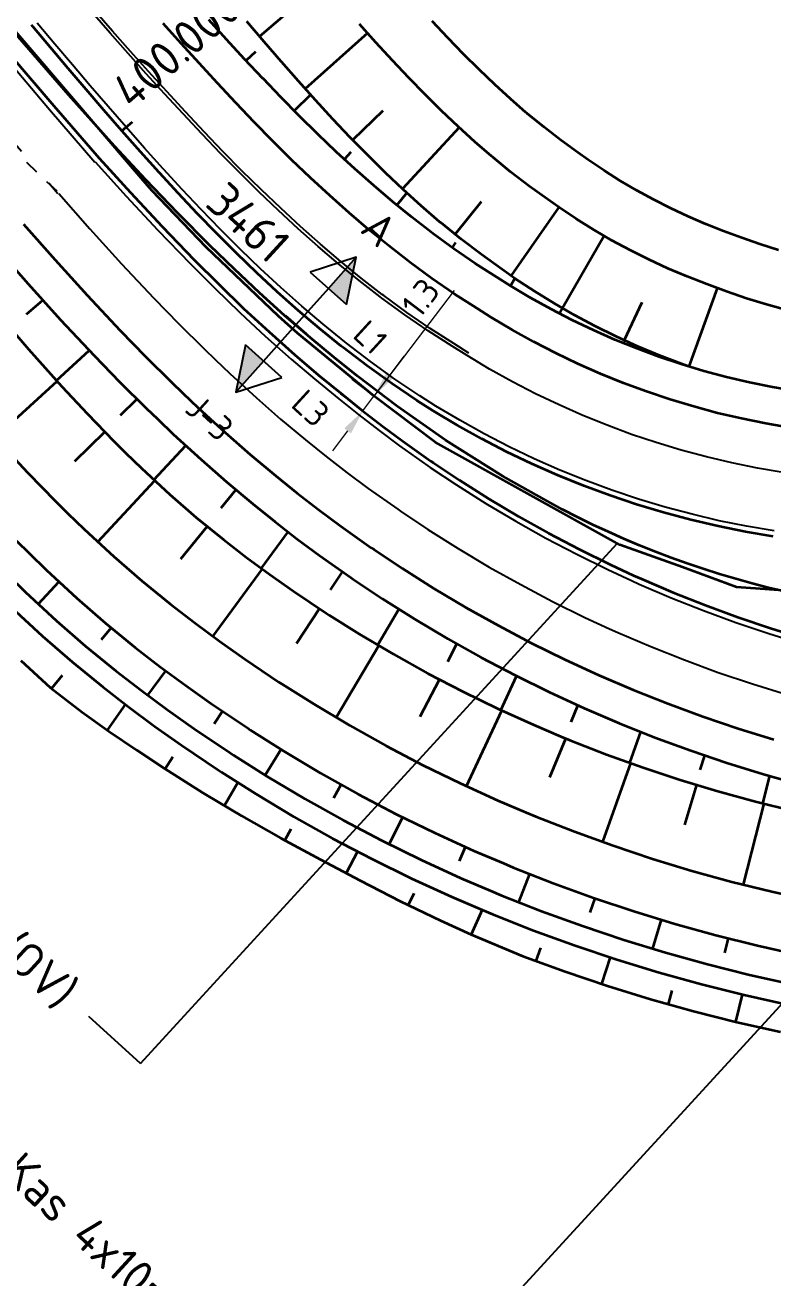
# Model space of a CAD drawing. Header units: metres. Extents: x 134219 to 139080, y 438661 to 444352.
# Drawn here: x 138389.3 to 138443, y 439072 to 439161.9 of the extents above; entities that cross this region are included whole.
import ezdxf
from ezdxf.enums import TextEntityAlignment as Align

# ---------------------------------------------------------------- set-up
doc = ezdxf.new("R2010")
doc.units = ezdxf.units.M
doc.linetypes.add('11strp', pattern=[2, 1, -1])
doc.linetypes.add('13strp', pattern=[4, 1, -3])
doc.layers.get('DEFPOINTS').update_dxf_attribs({"color": 193})
for name, color, linetype, lineweight in [('N-WE-KL-ET_LS_OV_ARMATUUR-S', 7, 'Continuous', 25), ('N-WE-KL-ET_LS_OV_ARMATUUR-T18', 1, 'Continuous', 25), ('N-WE-KL-ET_LS_OV_KABEL-G', 10, 'KL-LS-OV-N', 35), ('N-WE-KL-ET_LS_OV_KABEL-M', 7, 'Continuous', 18), ('N-WE-KL-ET_LS_OV_KABEL-T25', 7, 'Continuous', 25), ('Utd-geleiderail-nw', 8, 'glm a2ee v014$0$f2m40080', 35), ('Utd-ondergr-nw', 8, '13strp', 35)]:
    doc.layers.add(name, color=color, linetype=linetype, lineweight=lineweight)
doc.layers.add('N-WE-KL-ET_LS_OV_ARMATUUR-T25', color=2, linetype='Continuous')
doc.layers.add('Utd-weg-nw', color=8, linetype='Continuous')
doc.styles.add('alm a2ee v011$0$rtw_iso', font='NLCS-ISO.ttf')
doc.styles.add('ISO18', font='NLCS-ISO.ttf')
doc.styles.add('ISO25', font='NLCS-ISO.ttf')
doc.styles.add('NLCS-ISO', font='NLCS-ISO.ttf')
doc.styles.add('NLCS_18', font='NLCS-ISO.ttf', dxfattribs={"height": 1.8})
doc.styles.add('NLCS_25', font='NLCS-ISO.ttf', dxfattribs={"height": 2.5})
doc.linetypes.add('glm a2ee v014$0$f2m40080', pattern='A,2,-1,[160,RTW.shx,S=0.5,R=0,X=0,Y=0],-1', length=4)
doc.linetypes.add('KL-LS-OV-N', pattern='A,4,-1,[103,NLCS.SHX,S=0.75,R=0,X=0,Y=0],-1,4,-1.5,["0V",Standard,S=1,R=0,X=0,Y=-0.5],-3', length=14.5)
doc.dimstyles.new('NLCS_t18_pijl_Dimension_l3_h1', dxfattribs={"dimtxt": 1.8, "dimasz": 1.8, "dimexe": 2, "dimexo": 2, "dimgap": 0.7, "dimtad": 1, "dimdec": 1, "dimzin": 0, "dimdsep": 46, "dimtxsty": 'NLCS_18', "dimcen": 2.5, "dimdle": 2, "dimclrd": 256, "dimclre": 256, "dimclrt": 256, "dimadec": 1, "dimazin": 0, "dimtfac": 1, "dimtdec": 1, "dimtofl": 0, "dimtmove": 1, "dimatfit": 0, "dimfxl": 0, "dimtolj": 1, "dimtzin": 0, "dimlwd": 18, "dimlwe": 18, "dimarcsym": 0})

# ---------------------------------------------------------------- blocks, each defined once
blk = doc.blocks.new('SKL-ET_OV_ARMATUUR_HD_NATRIUM_2x150W-SO')
for points in [[(-3.493, 1.757), (-6.493, 0), (-3.493, -1.757)], [(-3.493, -1.757), (-3.493, 1.757)], [(0, 1), (0, -1)], [(3.493, -1.757), (6.493, 0), (3.493, 1.757)], [(3.493, 1.757), (3.493, -1.757)], [(-3.493, 0), (-6.493, 0)], [(-3.493, 0), (0, 0)], [(3.493, 0), (0, 0)], [(3.493, 0), (6.493, 0)]]:
    blk.add_lwpolyline(points)
for points in [[(-3.493, 0), (-3.493, 1.757), (-6.493, 0)], [(3.493, 0), (3.493, -1.757), (6.493, 0)]]:
    blk.add_solid(points)
at = {"layer": 'N-WE-KL-ET_LS_OV_ARMATUUR-T18', "style": 'NLCS-ISO', "flags": 1}
for tag, p in [('TYPE_ARMATUUR', (3.075, -6.821)), ('VERMOGEN_LAMP', (3.075, -10.606)), ('SPIEGELSTAND', (3.075, -14.39)), ('HOOGTE_LICHTMAST', (3.075, -18.175)), ('UITLEGGERHOEK', (3.075, -21.959)), ('TYPE_LICHTMAST', (3.075, -25.744)), ('BOTSVRIENDELIJK', (3.075, -29.528)), ('POSITIE_LICHTMAST', (3.075, -33.313)), ('KABELAANSLUITNG', (3.075, -37.097)), ('VOEDINGSPUNT', (3.075, -48.451))]:
    blk.add_attdef(tag, p, '', height=1.8, dxfattribs=at)
at = {"layer": 'N-WE-KL-ET_LS_OV_ARMATUUR-T18', "style": 'NLCS-ISO'}
for tag, p in [('FASE-AANSLUITING_1', (3.075, -40.882)), ('FASE-AANSLUITING_2', (3.075, -44.666)), ('GROEPSNUMMER', (3.075, -52.235))]:
    blk.add_attdef(tag, p, '', height=1.8, dxfattribs=at)
at = {"layer": 'N-WE-KL-ET_LS_OV_ARMATUUR-T25', "style": 'NLCS-ISO'}
for tag, p, height in [('MASTNUMMER', (3.075, 7.391), 2.5), ('TYPE_SYMBOOL', (3.075, 3.606), 2.25)]:
    blk.add_attdef(tag, p, '', height=height, dxfattribs=at)
blk = doc.blocks.new('*D330')
at = {"layer": 'DEFPOINTS', "color": 0, "transparency": 16777216}
for p in [(138414.349, 439135.261), (138414.349, 439135.261), (138413.546, 439134.202)]:
    blk.add_point(p, dxfattribs=at)
at = {"layer": 'N-WE-KL-ET_LS_OV_KABEL-M', "linetype": 'Continuous', "lineweight": 18, "transparency": 16777216}
for p, q in [((138420.103, 439142.852), (138414.349, 439135.261)), ((138415.436, 439136.696), (138416.524, 439138.13)), ((138413.546, 439134.202), (138414.349, 439135.261)), ((138412.459, 439132.768), (138411.371, 439131.333))]:
    blk.add_line(p, q, dxfattribs=at)
at = {"layer": 'N-WE-KL-ET_LS_OV_KABEL-M', "lineweight": 18, "transparency": 16777216}
for p, q in [((138414.349, 439135.261), (138412.755, 439136.47)), ((138413.546, 439134.202), (138411.952, 439135.41))]:
    blk.add_line(p, q, dxfattribs=at)
at = {"layer": 'N-WE-KL-ET_LS_OV_KABEL-M', "transparency": 16777216}
for points in [[(138415.197, 439136.877), (138415.675, 439136.515), (138414.349, 439135.261)], [(138412.22, 439132.949), (138412.698, 439132.587), (138413.546, 439134.202)]]:
    blk.add_solid(points, dxfattribs=at)
at = {"layer": 'N-WE-KL-ET_LS_OV_KABEL-M', "transparency": 16777216, "insert": (138417.698, 439142.328), "char_height": 1.8, "attachment_point": 5, "rotation": 52.83768, "style": 'NLCS_18'}
blk.add_mtext('\\A1;1.3', dxfattribs=at)

msp = doc.modelspace()

# ---------------------------------------------------------------- linework, layer by layer
at = {"layer": 'N-WE-KL-ET_LS_OV_KABEL-G', "flags": 128}
msp.add_lwpolyline([(138473.008, 439116.077), (138463.229, 439120.34), (138461.235, 439120.527), (138454.129, 439121.971), (138450.845, 439121.468), (138447.477, 439121.056), (138440.366, 439121.554), (138436.494, 439122.982), (138431.981, 439124.59), (138418.735, 439131.969), (138414.359, 439135.253), (138408.861, 439139.79), (138407.493, 439141.008), (138402.303, 439145.966), (138398.407, 439150.02), (138397.18, 439151.434), (138387.218, 439163.074), (138383.44, 439167.3), (138374.596, 439177.177), (138367.875, 439185.29), (138362.475, 439191.818), (138355.674, 439200.087), (138351.533, 439204.87), (138347.737, 439209.243), (138344.082, 439213.523), (138342.427, 439215.41)], dxfattribs=at)
at = {"layer": 'N-WE-KL-ET_LS_OV_KABEL-T25'}
for p, q in [((138397.583, 439087.357), (138431.797, 439124.693)), ((138412.712, 439057.926), (138468.002, 439118.26)), ((138397.583, 439087.357), (138393.897, 439090.735))]:
    msp.add_line(p, q, dxfattribs=at)
at = {"layer": 'Utd-geleiderail-nw', "linetype": 'Continuous', "flags": 128}
msp.add_lwpolyline([(138464.434, 439119.831, -0.148943), (138426.792, 439127.714), (138423.592, 439129.52), (138419.478, 439132.11), (138416.029, 439134.525), (138413.178, 439136.707), (138411.464, 439138.065), (138409.783, 439139.458), (138407.933, 439141.059), (138406.892, 439141.992), (138406.127, 439142.691), (138404.334, 439144.374), (138402.574, 439146.085), (138400.257, 439148.418), (138397.976, 439150.796), (138395.732, 439153.201), (138392.43, 439156.899), (138388.822, 439161.05), (138324.559, 439237.433)], format="xyb", dxfattribs=at)
at = {"layer": 'Utd-ondergr-nw', "color": 7, "linetype": 'Continuous'}
msp.add_line((138396.26, 439154.305), (138397.013, 439154.963), dxfattribs=at)
msp.add_line((138396.26, 439154.305), (138397.013, 439154.963), dxfattribs=at)
at = {"layer": 'Utd-ondergr-nw', "linetype": 'Continuous', "flags": 128}
for points in [[(138339.819, 439217.288), (138343.039, 439213.464), (138346.26, 439209.639), (138349.48, 439205.814), (138355.92, 439198.164), (138362.36, 439190.514), (138368.801, 439182.864), (138372.021, 439179.039), (138375.241, 439175.214), (138381.681, 439167.564), (138387.79, 439160.308), (138388.124, 439159.915), (138391.367, 439156.113), (138394.639, 439152.34)], [(138408.42, 439163.037), (138406.137, 439161.092)], [(138418.588, 439134.216), (138417.426, 439134.952), (138415.62, 439136.165), (138413.855, 439137.433), (138412.128, 439138.752), (138411.998, 439138.854), (138410.439, 439140.117), (138408.907, 439141.421), (138407.404, 439142.757), (138405.931, 439144.124), (138404.484, 439145.517), (138403.062, 439146.936), (138401.663, 439148.376), (138400.286, 439149.836), (138398.95, 439151.287), (138398.928, 439151.312), (138397.587, 439152.802), (138396.26, 439154.305), (138394.969, 439155.791), (138393.687, 439157.284), (138392.412, 439158.783), (138391.143, 439160.285), (138389.877, 439161.789), (138389.765, 439161.921)], [(138422.745, 439140.934), (138421.724, 439141.583), (138420.108, 439142.62), (138418.512, 439143.716), (138416.938, 439144.868), (138416.819, 439144.958), (138415.384, 439146.072), (138413.964, 439147.231), (138412.559, 439148.43), (138411.171, 439149.665), (138409.799, 439150.936), (138408.44, 439152.239), (138407.093, 439153.571), (138405.758, 439154.931), (138404.454, 439156.294), (138404.432, 439156.317), (138403.114, 439157.726), (138401.801, 439159.156), (138400.515, 439160.579), (138399.231, 439162.018)], [(138424.14, 439143.187), (138423.165, 439143.806), (138421.618, 439144.793), (138420.086, 439145.84), (138418.57, 439146.943), (138418.455, 439147.03), (138417.07, 439148.101), (138415.693, 439149.219), (138414.33, 439150.378), (138412.979, 439151.576), (138411.638, 439152.812), (138410.309, 439154.082), (138408.988, 439155.384), (138407.675, 439156.717), (138406.39, 439158.055), (138406.368, 439158.078), (138405.066, 439159.465), (138403.767, 439160.876), (138402.491, 439162.284)], [(138424.468, 439143.718), (138423.533, 439144.374), (138422.054, 439145.421), (138420.597, 439146.529), (138419.161, 439147.695), (138419.053, 439147.787), (138417.746, 439148.915), (138416.45, 439150.088), (138415.169, 439151.301), (138413.901, 439152.551), (138412.643, 439153.836), (138411.396, 439155.154), (138410.156, 439156.502), (138408.922, 439157.878), (138407.712, 439159.258), (138407.691, 439159.281), (138406.462, 439160.709), (138405.231, 439162.158)], [(138427.626, 439148.82), (138426.797, 439149.408), (138425.479, 439150.347), (138424.17, 439151.349), (138422.871, 439152.412), (138422.772, 439152.495), (138421.579, 439153.53), (138420.389, 439154.614), (138419.204, 439155.742), (138418.023, 439156.911), (138416.845, 439158.12), (138415.668, 439159.367), (138414.491, 439160.65), (138413.313, 439161.968)], [(138429.731, 439152.222), (138428.973, 439152.765), (138427.762, 439153.632), (138426.552, 439154.563), (138425.343, 439155.556), (138425.251, 439155.634), (138424.135, 439156.608), (138423.015, 439157.632), (138421.894, 439158.702), (138420.772, 439159.817), (138419.646, 439160.975), (138418.516, 439162.175)], [(138413.891, 439161.321), (138409.421, 439157.322)], [(138405.854, 439159.988), (138405.172, 439159.353)], [(138409.799, 439156.901), (138408.633, 439155.745)], [(138414.976, 439155.74), (138412.82, 439153.656)], [(138420.464, 439154.546), (138416.384, 439150.151)], [(138394.639, 439152.34), (138396.874, 439149.875), (138399.142, 439147.444), (138401.449, 439145.053), (138403.209, 439143.293), (138404.998, 439141.565), (138405.771, 439140.838), (138406.819, 439139.873), (138408.673, 439138.221), (138410.366, 439136.777), (138412.089, 439135.372), (138413.509, 439134.231), (138414.951, 439133.117), (138416.414, 439132.031), (138418.437, 439130.6), (138418.617, 439130.477), (138420.497, 439129.223), (138422.592, 439127.901), (138424.721, 439126.634), (138426.883, 439125.424), (138429.076, 439124.271), (138431.299, 439123.176), (138432.982, 439122.394), (138433.549, 439122.14), (138435.826, 439121.164), (138438.128, 439120.248), (138440.454, 439119.392), (138442.8, 439118.599), (138445.168, 439117.867)], [(138412.7, 439152.782), (138412.227, 439152.269)], [(138443.378, 439145.744), (138442.049, 439146.164), (138440.738, 439146.625), (138439.439, 439147.111), (138438.153, 439147.617), (138436.885, 439148.164), (138435.636, 439148.748), (138434.409, 439149.37), (138433.204, 439150.03), (138432.021, 439150.725), (138430.863, 439151.456), (138429.731, 439152.222)], [(138416.71, 439149.853), (138415.989, 439148.978)], [(138422.04, 439149.219), (138420.165, 439146.88)], [(138427.626, 439148.82), (138424.188, 439143.915)], [(138443.987, 439141.433), (138442.522, 439141.837), (138441.074, 439142.285), (138439.643, 439142.778), (138438.226, 439143.299), (138436.823, 439143.845), (138435.44, 439144.434), (138434.077, 439145.064), (138432.737, 439145.736), (138431.421, 439146.449), (138430.13, 439147.201), (138428.864, 439147.992), (138427.626, 439148.82)], [(138389.209, 439147.612), (138391.467, 439145.05), (138393.775, 439142.502), (138396.142, 439139.978), (138397.96, 439138.107), (138399.82, 439136.258), (138400.627, 439135.477), (138401.724, 439134.437), (138403.675, 439132.648), (138405.468, 439131.074), (138407.302, 439129.534), (138408.836, 439128.301), (138410.393, 439127.098), (138411.974, 439125.925), (138414.159, 439124.379), (138414.353, 439124.246), (138416.384, 439122.892), (138418.647, 439121.464), (138420.947, 439120.095), (138423.282, 439118.788), (138425.651, 439117.543), (138428.052, 439116.36), (138429.87, 439115.516), (138430.483, 439115.241), (138432.942, 439114.186), (138435.429, 439113.197), (138437.941, 439112.273), (138440.476, 439111.415), (138443.033, 439110.625)], [(138430.879, 439146.764), (138427.876, 439141.578)], [(138387.248, 439145.905), (138389.527, 439143.318), (138391.862, 439140.741), (138394.263, 439138.181), (138396.111, 439136.279), (138398.004, 439134.397), (138398.827, 439133.601), (138399.946, 439132.54), (138401.939, 439130.712), (138403.773, 439129.102), (138405.653, 439127.524), (138407.227, 439126.259), (138408.824, 439125.025), (138410.445, 439123.822), (138412.686, 439122.237), (138412.885, 439122.1), (138414.967, 439120.712), (138417.288, 439119.247), (138419.647, 439117.844), (138422.042, 439116.503), (138424.471, 439115.226), (138426.934, 439114.013), (138428.799, 439113.147), (138429.427, 439112.865), (138431.949, 439111.783), (138434.499, 439110.769), (138437.075, 439109.821), (138439.675, 439108.942), (138442.298, 439108.131), (138444.94, 439107.39)], [(138420.206, 439146.289), (138419.955, 439145.935)], [(138424.468, 439143.718), (138424.134, 439143.191)], [(138444.618, 439135.615), (138442.952, 439135.9), (138441.295, 439136.236), (138439.649, 439136.624), (138438.016, 439137.061), (138436.397, 439137.549), (138434.794, 439138.086), (138433.208, 439138.673), (138431.641, 439139.308), (138430.095, 439139.99), (138428.57, 439140.72), (138427.068, 439141.497), (138425.591, 439142.32), (138424.14, 439143.187)], [(138436.939, 439137.386), (138436.407, 439137.581), (138434.829, 439138.186), (138433.273, 439138.839), (138431.739, 439139.539), (138430.23, 439140.285), (138428.747, 439141.077), (138427.292, 439141.914), (138425.865, 439142.795), (138424.468, 439143.718)], [(138438.988, 439143.019), (138436.939, 439137.386)], [(138389.414, 439141.152), (138390.579, 439142.157)], [(138387.257, 439141.293), (138389.564, 439138.625), (138391.943, 439135.964), (138393.787, 439133.983), (138395.688, 439132.024), (138396.519, 439131.197), (138397.655, 439130.095), (138399.694, 439128.209), (138401.59, 439126.56), (138403.553, 439124.962), (138405.205, 439123.693), (138406.881, 439122.459), (138408.581, 439121.259), (138410.93, 439119.684), (138411.138, 439119.549), (138413.32, 439118.175), (138415.748, 439116.734), (138418.214, 439115.361), (138420.715, 439114.057), (138423.249, 439112.824), (138425.814, 439111.661), (138427.754, 439110.838), (138428.407, 439110.571), (138431.026, 439109.55), (138433.669, 439108.599), (138436.333, 439107.718), (138439.017, 439106.906), (138441.718, 439106.166), (138444.436, 439105.496)], [(138427.876, 439141.578), (138427.654, 439141.194)], [(138433.567, 439141.998), (138432.312, 439139.277)], [(138444.211, 439132.996), (138442.464, 439133.295), (138440.728, 439133.648), (138439.003, 439134.054), (138437.291, 439134.513), (138435.594, 439135.024), (138433.913, 439135.587), (138432.251, 439136.202), (138430.609, 439136.867), (138428.987, 439137.583), (138427.389, 439138.348), (138425.815, 439139.162), (138424.266, 439140.024), (138422.745, 439140.934)], [(138391.556, 439136.397), (138393.922, 439138.544)], [(138432.265, 439139.175), (138432.219, 439139.074)], [(138387.173, 439132.302), (138391.612, 439136.335)], [(138396.16, 439133.906), (138397.34, 439135.058)], [(138442.998, 439125.19), (138441.012, 439125.53), (138439.037, 439125.931), (138437.075, 439126.393), (138435.128, 439126.914), (138433.199, 439127.496), (138431.288, 439128.136), (138429.398, 439128.835), (138427.53, 439129.592), (138425.686, 439130.406), (138423.868, 439131.276), (138422.078, 439132.202), (138420.318, 439133.182), (138418.588, 439134.216)], [(138392.893, 439130.597), (138395.038, 439132.694)], [(138387.607, 439131.817), (138389.519, 439129.766), (138391.498, 439127.73), (138392.365, 439126.867), (138393.552, 439125.718), (138395.689, 439123.741), (138397.681, 439122.009), (138399.748, 439120.322), (138401.491, 439118.981), (138403.259, 439117.675), (138405.052, 439116.406), (138407.53, 439114.74), (138407.75, 439114.597), (138410.051, 439113.144), (138412.613, 439111.618), (138415.215, 439110.164), (138417.853, 439108.783), (138420.527, 439107.477), (138423.233, 439106.245), (138425.281, 439105.371), (138425.97, 439105.088), (138428.735, 439104.005), (138431.524, 439102.996), (138434.336, 439102.06), (138437.169, 439101.198), (138440.022, 439100.41), (138442.891, 439099.698), (138445.776, 439099.061)], [(138398.556, 439129.261), (138400.84, 439131.72)], [(138394.54, 439124.804), (138398.618, 439129.204)], [(138403.376, 439127.258), (138404.435, 439128.547)], [(138400.481, 439123.596), (138402.382, 439125.916)], [(138406.27, 439122.908), (138408.183, 439125.52)], [(138388.704, 439124.867), (138389.595, 439123.981), (138390.816, 439122.799), (138393.018, 439120.763), (138395.075, 439118.975), (138397.212, 439117.229), (138399.015, 439115.839), (138400.844, 439114.487), (138402.699, 439113.171), (138405.263, 439111.445), (138405.491, 439111.296), (138407.872, 439109.79), (138410.523, 439108.208), (138413.215, 439106.7), (138415.945, 439105.268), (138418.712, 439103.912), (138421.513, 439102.633), (138423.632, 439101.727), (138424.346, 439101.433), (138427.207, 439100.309), (138430.094, 439099.26), (138433.005, 439098.288), (138435.938, 439097.392), (138438.891, 439096.574), (138441.862, 439095.833), (138444.848, 439095.17)], [(138388.09, 439122.413), (138389.33, 439121.213), (138391.567, 439119.145), (138393.658, 439117.325), (138395.834, 439115.548), (138397.669, 439114.132), (138399.532, 439112.754), (138401.421, 439111.413), (138404.031, 439109.653), (138404.263, 439109.502), (138406.687, 439107.967), (138409.387, 439106.354), (138412.128, 439104.817), (138414.908, 439103.357), (138417.726, 439101.975), (138420.578, 439100.671), (138422.736, 439099.746), (138423.463, 439099.446), (138426.376, 439098.3), (138429.317, 439097.23), (138432.281, 439096.238), (138435.268, 439095.324), (138438.276, 439094.488), (138441.302, 439093.732), (138444.344, 439093.056)], [(138402.797, 439118.016), (138406.338, 439122.859)], [(138411.234, 439121.356), (138412.092, 439122.657)], [(138390.264, 439120.35), (138391.743, 439121.942)], [(138388.304, 439120.118), (138390.565, 439118.028), (138392.681, 439116.188), (138394.883, 439114.389), (138396.74, 439112.954), (138398.626, 439111.558), (138400.539, 439110.2), (138403.181, 439108.417), (138403.416, 439108.264), (138405.87, 439106.709), (138408.603, 439105.075), (138411.378, 439103.518), (138414.193, 439102.039), (138417.045, 439100.638), (138419.933, 439099.317), (138422.118, 439098.379), (138422.853, 439098.076), (138425.803, 439096.913), (138428.78, 439095.829), (138431.782, 439094.823), (138434.807, 439093.897), (138437.852, 439093.05), (138440.916, 439092.283), (138443.996, 439091.596)], [(138408.795, 439117.504), (138410.445, 439120.009)], [(138414.615, 439117.406), (138416.136, 439119.974)], [(138394.796, 439117.799), (138395.491, 439118.634)], [(138411.635, 439112.201), (138414.687, 439117.364)], [(138419.64, 439116.22), (138420.304, 439117.476)], [(138389.002, 439116.285), (138391.109, 439114.358), (138393.408, 439112.59), (138395.355, 439111.196), (138397.326, 439109.841), (138399.32, 439108.525), (138402.067, 439106.798), (138402.311, 439106.649), (138404.854, 439105.144), (138407.664, 439103.542), (138410.5, 439101.997), (138413.355, 439100.494), (138416.217, 439099.011), (138419.121, 439097.612), (138421.323, 439096.621), (138422.064, 439096.3), (138425.042, 439095.072), (138428.064, 439093.957), (138431.113, 439092.929), (138434.187, 439091.981), (138437.281, 439091.113), (138440.395, 439090.328), (138443.526, 439089.624)], [(138391.974, 439115.21), (138391.204, 439114.285)], [(138398.116, 439113.801), (138399.418, 439115.541)], [(138423.45, 439112.732), (138424.588, 439115.168)], [(138417.653, 439112.272), (138419.051, 439114.925)], [(138396.504, 439113.136), (138395.212, 439111.298)], [(138402.878, 439111.741), (138403.489, 439112.639)], [(138420.993, 439107.264), (138423.526, 439112.698)], [(138428.507, 439111.894), (138428.985, 439113.063)], [(138426.973, 439107.918), (138428.107, 439110.694)], [(138432.702, 439108.947), (138433.493, 439111.169)], [(138406.536, 439108.062), (138407.679, 439109.911)], [(138399.919, 439109.372), (138399.357, 439108.502)], [(138430.773, 439103.268), (138432.78, 439108.919)], [(138437.768, 439108.429), (138438.088, 439109.479)], [(138442.263, 439106.031), (138442.764, 439108)], [(138404.586, 439107.523), (138403.613, 439105.879)], [(138411.463, 439106.436), (138411.993, 439107.385)], [(138436.657, 439104.487), (138437.529, 439107.356)], [(138440.869, 439100.2), (138442.344, 439106.011)], [(138415.435, 439103.099), (138416.408, 439105.041)], [(138408.383, 439104.171), (138407.948, 439103.387)], [(138413.168, 439102.577), (138412.353, 439101.022)], [(138420.483, 439101.909), (138420.927, 439102.901)], [(138424.737, 439098.945), (138425.536, 439100.965)], [(138417.203, 439099.556), (138416.797, 439098.732)], [(138429.864, 439098.192), (138430.22, 439099.218)], [(138422.101, 439098.387), (138421.328, 439096.619)], [(138434.353, 439095.604), (138434.979, 439097.685)], [(138439.528, 439095.295), (138439.796, 439096.348)], [(138426.31, 439095.668), (138425.958, 439094.734)], [(138431.298, 439094.985), (138430.675, 439093.077)], [(138435.732, 439092.594), (138435.458, 439091.624)], [(138440.765, 439092.321), (138440.293, 439090.353)]]:
    msp.add_lwpolyline(points, dxfattribs=at)
at = {"layer": 'Utd-weg-nw', "linetype": 'Continuous', "flags": 128}
for points in [[(138339.532, 439217.047), (138342.752, 439213.222), (138345.973, 439209.397), (138349.193, 439205.572), (138355.633, 439197.922), (138362.074, 439190.272), (138368.514, 439182.622), (138371.734, 439178.797), (138374.954, 439174.972), (138381.395, 439167.322), (138387.503, 439160.067), (138387.835, 439159.672), (138391.061, 439155.853), (138394.319, 439152.061)], [(138421.035, 439138.17), (138419.955, 439138.854), (138418.249, 439139.946), (138416.57, 439141.096), (138414.919, 439142.301), (138414.794, 439142.395), (138413.295, 439143.556), (138411.814, 439144.761), (138410.355, 439146.004), (138408.916, 439147.281), (138407.498, 439148.59), (138406.097, 439149.929), (138404.713, 439151.294), (138403.344, 439152.684), (138402.012, 439154.072), (138401.989, 439154.095), (138400.645, 439155.527), (138399.311, 439156.975), (138398.007, 439158.413), (138396.708, 439159.864), (138395.412, 439161.324), (138394.118, 439162.793)], [(138421.153, 439138.361), (138420.077, 439139.043), (138418.377, 439140.131), (138416.704, 439141.277), (138415.058, 439142.478), (138414.934, 439142.571), (138413.439, 439143.729), (138411.962, 439144.931), (138410.506, 439146.17), (138409.071, 439147.444), (138407.655, 439148.751), (138406.257, 439150.087), (138404.876, 439151.45), (138403.509, 439152.837), (138402.178, 439154.223), (138402.155, 439154.247), (138400.813, 439155.676), (138399.48, 439157.124), (138398.177, 439158.56), (138396.879, 439160.01), (138395.584, 439161.47), (138394.29, 439162.938)], [(138418.798, 439134.556), (138417.643, 439135.288), (138415.849, 439136.493), (138414.093, 439137.754), (138412.375, 439139.066), (138412.246, 439139.168), (138410.694, 439140.425), (138409.169, 439141.722), (138407.673, 439143.053), (138406.205, 439144.414), (138404.764, 439145.803), (138403.347, 439147.217), (138401.952, 439148.653), (138400.579, 439150.108), (138399.246, 439151.556), (138399.224, 439151.581), (138397.885, 439153.068), (138396.561, 439154.568), (138395.271, 439156.052), (138393.991, 439157.544), (138392.718, 439159.042), (138391.449, 439160.543), (138390.183, 439162.046)], [(138394.338, 439152.077), (138396.576, 439149.609), (138398.847, 439147.173), (138401.16, 439144.777), (138402.924, 439143.012), (138404.719, 439141.279), (138405.494, 439140.55), (138406.545, 439139.581), (138408.406, 439137.923), (138410.106, 439136.474), (138411.836, 439135.063), (138413.262, 439133.916), (138414.71, 439132.798), (138416.179, 439131.707), (138418.211, 439130.271), (138418.391, 439130.147), (138420.279, 439128.888), (138422.383, 439127.56), (138424.521, 439126.288), (138426.692, 439125.072), (138428.895, 439123.915), (138431.127, 439122.815), (138432.817, 439122.03), (138433.387, 439121.775), (138435.674, 439120.794), (138437.985, 439119.874), (138440.32, 439119.015), (138442.677, 439118.218), (138445.054, 439117.483)], [(138391.736, 439149.812), (138393.966, 439147.28), (138396.239, 439144.771), (138398.563, 439142.294), (138400.343, 439140.462), (138402.16, 439138.656), (138402.946, 439137.895), (138404.015, 439136.881), (138405.912, 439135.142), (138407.65, 439133.615), (138409.426, 439132.125), (138410.91, 439130.932), (138412.416, 439129.768), (138413.944, 439128.634), (138416.057, 439127.14), (138416.245, 439127.011), (138418.209, 439125.701), (138420.397, 439124.32), (138422.622, 439122.997), (138424.88, 439121.732), (138427.171, 439120.528), (138429.492, 439119.384), (138431.251, 439118.568), (138431.843, 439118.302), (138434.222, 439117.282), (138436.627, 439116.325), (138439.056, 439115.432), (138441.507, 439114.603), (138443.98, 439113.838)], [(138443.712, 439129.785), (138441.867, 439130.101), (138440.032, 439130.473), (138438.21, 439130.902), (138436.401, 439131.387), (138434.608, 439131.927), (138432.833, 439132.522), (138431.077, 439133.171), (138429.342, 439133.874), (138427.629, 439134.63), (138425.941, 439135.439), (138424.278, 439136.299), (138422.642, 439137.209), (138421.035, 439138.17)], [(138443.06, 439125.585), (138441.085, 439125.923), (138439.122, 439126.322), (138437.173, 439126.78), (138435.238, 439127.299), (138433.32, 439127.877), (138431.421, 439128.513), (138429.542, 439129.208), (138427.686, 439129.96), (138425.853, 439130.769), (138424.047, 439131.634), (138422.268, 439132.554), (138420.517, 439133.528), (138418.798, 439134.556)]]:
    msp.add_lwpolyline(points, dxfattribs=at)
at = {"layer": 'Utd-weg-nw', "linetype": '13strp', "flags": 128}
msp.add_lwpolyline([(138336.874, 439214.809), (138340.094, 439210.984), (138343.314, 439207.159), (138346.534, 439203.334), (138352.975, 439195.684), (138359.415, 439188.034), (138365.856, 439180.384), (138369.076, 439176.559), (138372.296, 439172.734), (138378.736, 439165.084), (138384.845, 439157.829), (138385.177, 439157.434), (138388.413, 439153.603), (138391.698, 439149.779)], dxfattribs=at)
at = {"layer": 'Utd-weg-nw', "linetype": '11strp', "flags": 128}
msp.add_lwpolyline([(138334.101, 439212.474), (138337.378, 439208.698), (138340.656, 439204.921), (138343.876, 439201.096), (138350.316, 439193.446), (138356.757, 439185.796), (138363.197, 439178.146), (138366.417, 439174.321), (138370.025, 439170.823), (138377.242, 439163.826), (138384.086, 439157.19), (138384.458, 439156.829), (138388.084, 439153.323), (138391.755, 439149.828)], dxfattribs=at)

# ---------------------------------------------------------------- block references
at = {"layer": 'N-WE-KL-ET_LS_OV_ARMATUUR-S'}
ref = msp.add_blockref('SKL-ET_OV_ARMATUUR_HD_NATRIUM_2x150W-SO', (138408.753, 439140.391, 4.132), dxfattribs=dict(at, rotation=48.34061602623175))
ref.add_attrib('MASTNUMMER', '3461', (138402.135, 439148.961, 4.132), dxfattribs={"layer": 'N-WE-KL-ET_LS_OV_ARMATUUR-T25', "height": 2.5, "rotation": 317.49797, "style": 'ISO25'})
ref.add_attrib('TYPE_SYMBOOL', 'A', (138413.267, 439147.113, 4.132), dxfattribs={"layer": 'N-WE-KL-ET_LS_OV_ARMATUUR-T25', "height": 2.25, "rotation": 317.49797, "style": 'ISO25'})
ref.add_attrib('FASE-AANSLUITING_1', 'L1', (138412.725, 439139.538, 4.132), dxfattribs={"layer": 'N-WE-KL-ET_LS_OV_ARMATUUR-T18', "height": 1.8, "rotation": 317.49797, "style": 'ISO18'})
ref.add_attrib('FASE-AANSLUITING_2', 'L3', (138408.298, 439134.562, 4.132), dxfattribs={"layer": 'N-WE-KL-ET_LS_OV_ARMATUUR-T18', "height": 1.8, "rotation": 317.49797, "style": 'ISO18'})
ref.add_attrib('GROEPSNUMMER', 'J-3', (138400.69, 439134.206, 4.132), dxfattribs={"layer": 'N-WE-KL-ET_LS_OV_ARMATUUR-T18', "height": 1.8, "rotation": 317.49797, "style": 'ISO18'})

# ---------------------------------------------------------------- texts
at = {"layer": 'N-WE-KL-ET_LS_OV_KABEL-T25', "style": 'NLCS_25'}
for s, p in [('RWS VP J-3 VO-YMvKas 4x6mm² (OV)', (138392.481, 439092.032)), ('RWS VP J-3 VG-YMvKas 4x10mm² (OV)', (138407.61, 439062.601))]:
    msp.add_text(s, height=2.5, rotation=317.49797, dxfattribs=at).set_placement(p, align=Align.MIDDLE_RIGHT)
at = {"layer": 'Utd-ondergr-nw', "color": 7, "style": 'alm a2ee v011$0$rtw_iso'}
msp.add_text('400.000', height=2.5, rotation=41.20004, dxfattribs=at).set_placement((138396.977, 439155.763))

# ---------------------------------------------------------------- dimensions: what is measured, and where the dimension line sits
at = {"layer": 'N-WE-KL-ET_LS_OV_KABEL-M'}
dim = msp.add_linear_dim(base=(138414.349, 439135.261), p1=(138413.546, 439134.202), p2=(138414.349, 439135.261), angle=52.83768, dimstyle='NLCS_t18_pijl_Dimension_l3_h1', dxfattribs=at)
dim.commit()
dim.dimension.update_dxf_attribs({"geometry": '*D330', "text_midpoint": (138418.973, 439141.362), "dimtype": 161})

doc.saveas('drawing.dxf')
